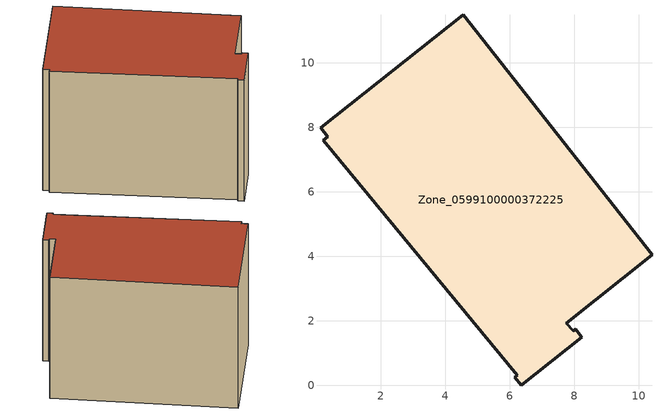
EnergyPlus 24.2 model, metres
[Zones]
Zone_0599100000372225
 floor ground (C_G): 6.24,0.31 0.22,7.6 0.36,7.7 0.14,7.98 4.56,11.49 10.42,4.04 7.76,1.93 7.97,1.68 8.05,1.74 8.24,1.49 6.36,0 6.17,0.25 z3.05
 wall outside (C_F): 6.17,0.25 6.36,0 8.24,1.49 8.05,1.74 7.97,1.68 7.76,1.93 10.42,4.04 4.56,11.49 0.14,7.98 0.36,7.7 0.22,7.6 6.24,0.31 6.17,0.25 z3.05:10.36
 roof outside (C_R): 0.22,7.6 6.24,0.31 6.17,0.25 6.36,0 8.24,1.49 8.05,1.74 7.97,1.68 7.76,1.93 10.42,4.04 4.56,11.49 0.14,7.98 0.36,7.7 z10.36
[BUILDING]
Pand.0599100000372225: North Axis=0; Terrain=City; Loads Convergence Tolerance Value=0.04; Temperature Convergence Tolerance Value=0.4; Solar Distribution=FullExterior; Maximum Number of Warmup Days=25; Minimum Number of Warmup Days=1
[Site:Location]
Rotterdam.The.Hague.AP_ZH_NLD Design_Conditions: Latitude=51.96; Longitude=4.45; Time Zone=1; Elevation=-4.5
[SITE:GROUNDTEMPERATURE:BUILDINGSURFACE]
18, 18, 18, 18, 18, 18, 18, 18, 18, 18, 18, 18
[MATERIAL] Thermal Absorptance=0.9; Solar Absorptance=0.7; Visible Absorptance=0.7
Name | Roughness | Thickness | Conductivity | Density | Specific Heat
G.TC.1992-2005 | MediumSmooth | 0.15 | 0.06 | 540 | 1210
F.TC.1992-2005 | Rough | 0.3 | 0.12 | 1920 | 840
R.TC.1992-2005 | MediumRough | 0.2 | 0.08 | 1500 | 1000
[CONSTRUCTION]
C_G: G.TC.1992-2005
C_F: F.TC.1992-2005
C_R: R.TC.1992-2005
[ZONE]
Zone_0599100000372225: Type=1; Multiplier=1; Ceiling Height=Autocalculate; Volume=Autocalculate; Floor Area=autocalculate; Part of Total Floor Area=Yes
[ZONEINFILTRATION:DESIGNFLOWRATE]
Infil_Zone_0599100000372225: Zone or ZoneList or Space or SpaceList=Zone_0599100000372225; Schedule=AlwaysOn; Design Flow Rate Calculation Method=Flow/Area; Flow Rate per Floor Area=0.0015; Constant Term Coefficient=1; Temperature Term Coefficient=0; Velocity Term Coefficient=0; Velocity Squared Term Coefficient=0
[HVACTEMPLATE:ZONE:IDEALLOADSAIRSYSTEM]
Zone_0599100000372225: Maximum Heating Supply Air Temperature=50; Minimum Cooling Supply Air Temperature=13; Maximum Heating Supply Air Humidity Ratio=0.0156; Minimum Cooling Supply Air Humidity Ratio=0.0077; Heating Limit=NoLimit; Cooling Limit=NoLimit; Dehumidification Control Type=ConstantSensibleHeatRatio; Cooling Sensible Heat Ratio=0.7; Dehumidification Setpoint=60; Humidification Control Type=None; Humidification Setpoint=30; Outdoor Air Method=None; Outdoor Air Flow Rate per Person=0.00944; Outdoor Air Flow Rate per Zone Floor Area=0; Outdoor Air Flow Rate per Zone=0; Demand Controlled Ventilation Type=None; Outdoor Air Economizer Type=NoEconomizer; Heat Recovery Type=None; Sensible Heat Recovery Effectiveness=0.7; Latent Heat Recovery Effectiveness=0.65
[ZONECONTROL:THERMOSTAT]
ThermostatControl_Zone_0599100000372225: Zone or ZoneList=Zone_0599100000372225; Control Type Schedule=DualSetpointControlType; Control 1=Thermostat_Zone_0599100000372225; Temperature Difference Between Cutout And Setpoint=0
[THERMOSTATSETPOINT:DUALSETPOINT]
Thermostat_Zone_0599100000372225: Heating Setpoint Temperature Schedule=HeatingSetpoint_Zone_0599100000372225; Cooling Setpoint Temperature Schedule=CoolingSetpoint_Zone_0599100000372225
[SCHEDULE:COMPACT]
HeatingSetpoint_Zone_0599100000372225: Through: 12/31, For: AllDays, Until: 24:00, 21
CoolingSetpoint_Zone_0599100000372225: Through: 12/31, For: AllDays, Until: 24:00, 24
DualSetpointControlType: Through: 12/31, For: AllDays, Until: 24:00, 4
AlwaysOn: Through: 12/31, For: AllDays, Until: 24:00, 1
